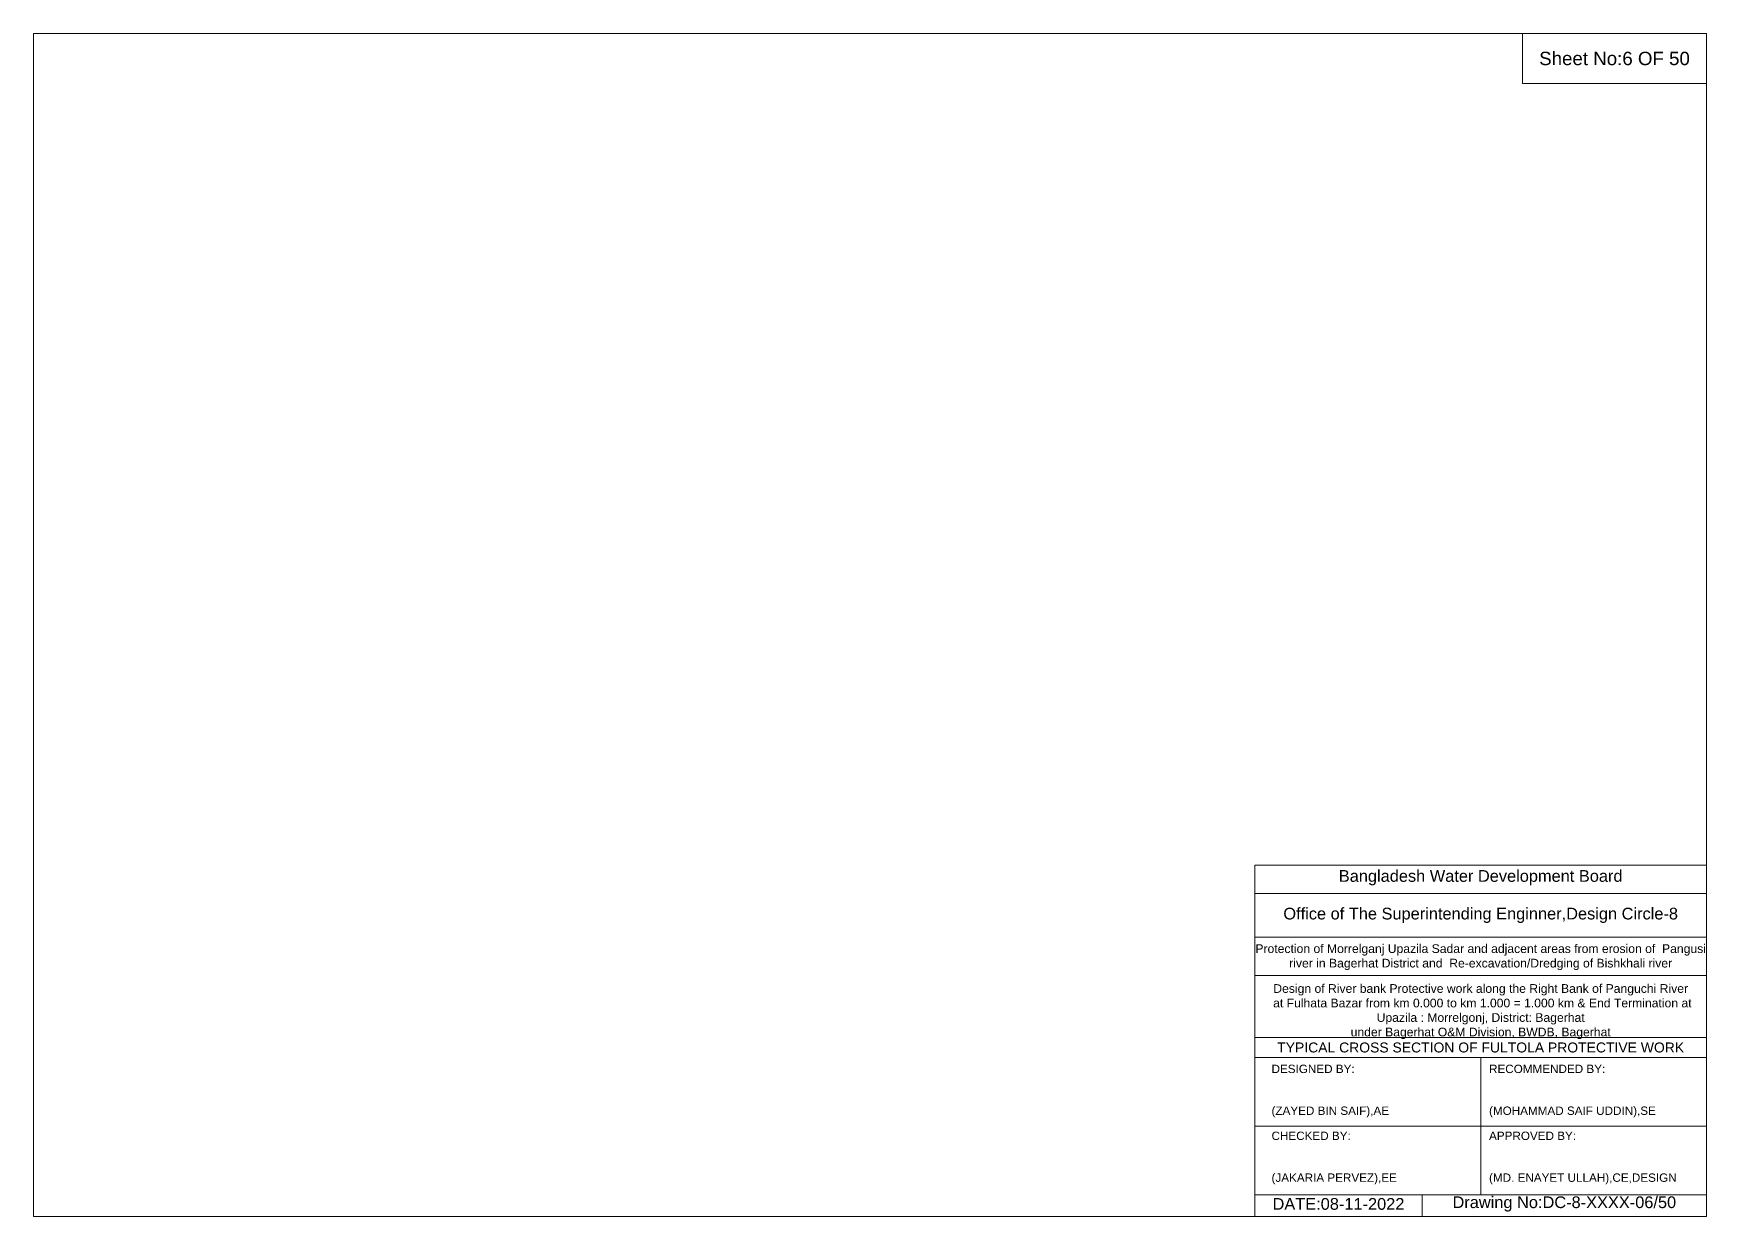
# Model space of a CAD drawing. Header units: inches. Extents: x 89000 to 322785, y -7193 to 1854.
# Drawn here: x 192750 to 202750, y -5217 to 1854 of the extents above; entities that cross this region are included whole.
import ezdxf

# ---------------------------------------------------------------- set-up
doc = ezdxf.new("R2010")
doc.units = ezdxf.units.IN
doc.header["$LTSCALE"] = 7
doc.header["$MEASUREMENT"] = 0
doc.layers.add('Cross Section Labels', color=7, linetype='Continuous', lineweight=9)
doc.styles.get("Standard").update_dxf_attribs({"font": 'arial.ttf'})

msp = doc.modelspace()

# ---------------------------------------------------------------- linework, layer by layer
at = {"layer": 'Cross Section Labels'}
for points in [[(192750, 1853.98568), (202750, 1853.98568), (202750, -5217.01432), (192750, -5217.01432)], [(201650, 1853.98568), (202750, 1853.98568), (202750, 1553.98568), (201650, 1553.98568)]]:
    msp.add_lwpolyline(points, close=True, dxfattribs=at)
for points in [[(200050, -5217.01432), (200050, -3117.01432), (202750, -3117.01432)], [(200050, -3287.01432), (202750, -3287.01432)], [(200050, -3547.01432), (202750, -3547.01432)], [(200050, -3777.01432), (202750, -3777.01432)], [(200050, -4147.01432), (202750, -4147.01432)], [(200050, -4267.01432), (202750, -4267.01432)], [(201400, -4267.01432), (201400, -5087.01432)], [(200050, -4677.01432), (202750, -4677.01432)], [(200050, -5087.01432), (202750, -5087.01432)], [(201050, -5087.01432), (201050, -5217.01432)]]:
    msp.add_lwpolyline(points, dxfattribs=at)

# ---------------------------------------------------------------- texts
at = {"layer": 'Cross Section Labels', "attachment_point": 5}
for s, insert, char_height in [('Sheet No:6 OF 50', (202200, 1703.98568), 80), ('Bangladesh Water Development Board', (201400, -3192.01432), 70), ('Office of The Superintending Enginner,Design Circle-8', (201400, -3417.01432), 70)]:
    msp.add_mtext(s, dxfattribs=dict(at, insert=insert, char_height=char_height))
at = {"layer": 'Cross Section Labels'}
for s, insert, char_height, width, attachment_point in [('Protection of Morrelganj Upazila Sadar and adjacent areas from erosion of  Pangusi river in Bagerhat District and  Re-excavation/Dredging of Bishkhali river', (201400, -3667.01432), 52, 2700, 5), ('Design of River bank Protective work along the Right Bank of Panguchi River^J at Fulhata Bazar from km 0.000 to km 1.000 = 1.000 km & End Termination at Upazila : Morrelgonj, District: Bagerhat ^Junder Bagerhat O&M Division, BWDB, Bagerhat', (201400, -3992.01432), 52, 2700, 5), ('TYPICAL CROSS SECTION OF FULTOLA PROTECTIVE WORK', (201400, -4207.01432), 59.5765532, 2800, 5), ('DESIGNED BY:^J^J^J(ZAYED BIN SAIF),AE', (200150, -4467.01432), 50, 1400, 4), ('RECOMMENDED BY:^J^J^J(MOHAMMAD SAIF UDDIN),SE', (201450, -4467.01432), 50, 1400, 4), ('CHECKED BY:^J^J^J(JAKARIA PERVEZ),EE', (200150, -4867.01432), 50, 1400, 4), ('APPROVED BY:^J^J^J(MD. ENAYET ULLAH),CE,DESIGN', (201450, -4867.01432), 50, 1400, 4), ('Drawing No:DC-8-XXXX-06/50', (201900, -5142.01432), 70, 2200, 5), ('DATE:08-11-2022', (200550, -5142.01432), 70, 1400, 5)]:
    msp.add_mtext(s, dxfattribs=dict(at, insert=insert, char_height=char_height, width=width, attachment_point=attachment_point))

doc.saveas('drawing.dxf')
